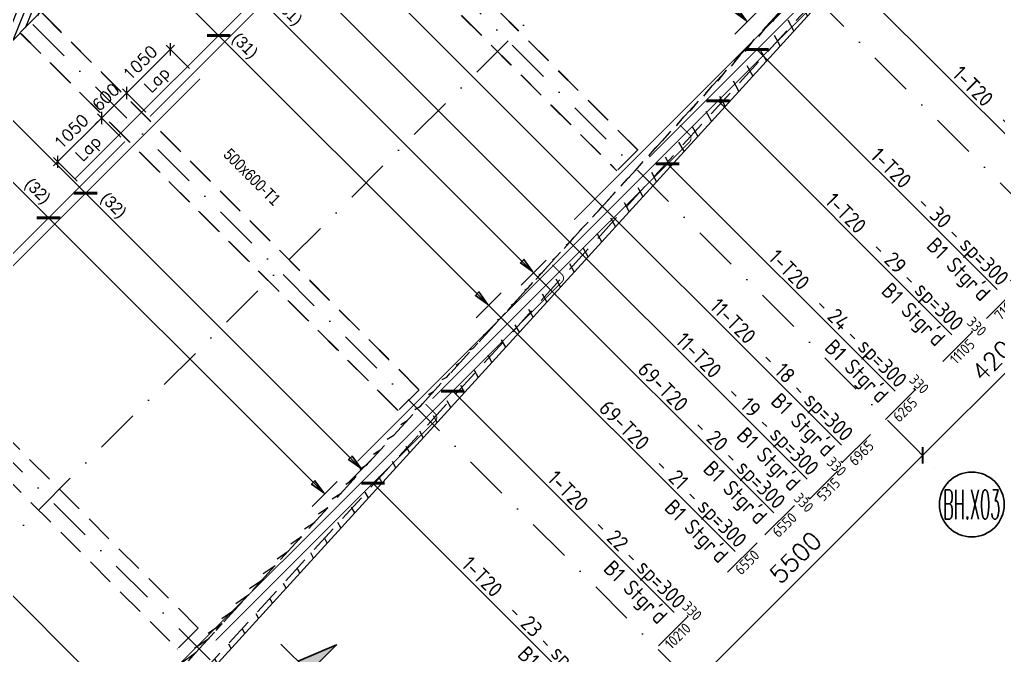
# Model space of a CAD drawing. Extents: x 660761725 to 1323371458, y 2734871439 to 5470067957.
# Drawn here: x 661310345 to 661326949, y 2735019684 to 2735030477 of the extents above; entities that cross this region are included whole.
import ezdxf
from ezdxf.enums import TextEntityAlignment as Align

# ---------------------------------------------------------------- set-up
doc = ezdxf.new("R2010")
doc.units = 0
for name, pattern in [('AXES', [1.95, 1.2, -0.25, 0.25, -0.25]), ('Hidden', [714.375, 476.25, -238.125]), ('sbp_axis_short', [10, 5, -2.5, 0, -2.5])]:
    doc.linetypes.add(name, pattern=pattern)
doc.layers.add('A-DETL', color=5, linetype='Continuous', lineweight=9, true_color=0x0000ff)
for name, color, linetype, lineweight in [('A-FLOR-PATT', 7, 'Continuous', 15), ('A-ROOF', 7, 'Continuous', 15), ('S-BEAM-IDEN', 2, 'Continuous', 9), ('S-GRID', 7, 'Continuous', 9), ('S-GRID-IDEN', 7, 'Continuous', 13)]:
    doc.layers.add(name, color=color, linetype=linetype, lineweight=lineweight)
for name, color, linetype in [('S-AXIS', 20, 'AXES'), ('S-DIMO', 100, 'Continuous'), ('S-RBAR-T16', 201, 'Continuous'), ('S-RBAR-T20', 10, 'Continuous'), ('S-RDIMO', 8, 'Continuous'), ('S-RSYMB', 7, 'Continuous'), ('S-SCEL-INDT', 222, 'Continuous'), ('S-SIMPLETEXT', 7, 'Continuous')]:
    doc.layers.add(name, color=color, linetype=linetype)
doc.styles.add('Arial Narrow_1', font='ARIALN.TTF', dxfattribs={"height": 199.9999999999998})
doc.styles.add('ARMACAD', font='isocp.shx')
doc.styles.add('ROMANS', font='romans.shx')
doc.styles.add('ROMANT', font='romant')
doc.dimstyles.new('S-DIMI-100', dxfattribs={"dimscale": 100, "dimtxt": 2, "dimasz": 1.5, "dimexe": 1, "dimexo": 1, "dimgap": 1, "dimtad": 1, "dimdec": 0, "dimzin": 12, "dimdsep": 46, "dimtxsty": 'ROMANS', "dimblk": 'ARCHTICK', "dimcen": 0.09, "dimdle": 1, "dimclrd": 8, "dimclre": 8, "dimclrt": 4, "dimadec": 0, "dimazin": 3, "dimtfac": 1, "dimtdec": 0, "dimtix": 1, "dimtmove": 1, "dimatfit": 3, "dimtolj": 1, "dimtzin": 0, "dimarcsym": 0})
doc.dimstyles.new('S-DIMO-100', dxfattribs={"dimscale": 100, "dimtxt": 3, "dimasz": 2, "dimexe": 1.5, "dimexo": 1.5, "dimgap": 1.5, "dimtad": 1, "dimdec": 0, "dimzin": 12, "dimdsep": 46, "dimtxsty": 'ROMANS', "dimblk": 'ARCHTICK', "dimcen": 0.09, "dimdle": 1.5, "dimclrd": 8, "dimclre": 8, "dimclrt": 4, "dimadec": 0, "dimazin": 3, "dimtfac": 1, "dimtdec": 0, "dimtix": 1, "dimtmove": 1, "dimatfit": 3, "dimfxl": 1, "dimtolj": 1, "dimtzin": 0, "dimarcsym": 0})
pattern_1 = [(74.99999999999999, (0, 0), (-153.3407249233896, 41.08752341002518), [])]

# ---------------------------------------------------------------- blocks, each defined once
blk = doc.blocks.new('_ARCHTICK')
at = {"color": 0, "linetype": 'ByBlock', "const_width": 0.15}
blk.add_lwpolyline([(-0.5, -0.5), (0.5, 0.5)], dxfattribs=at)
blk = doc.blocks.new('*D112')
at = {"layer": 'S-DIMO', "color": 8, "lineweight": -2, "transparency": 16777216}
for p, q in [((662653611.4952661, 2734522459.725241), (662650429.5885128, 2734519277.670966)), ((662653498.9619807, 2734522360.126192), (662653399.3632317, 2734522459.720323)), ((662650529.1134998, 2734519390.27771), (662650429.5835955, 2734519489.803))]:
    blk.add_line(p, q, dxfattribs=at)
at = {"layer": 'S-DIMO', "color": 8, "lineweight": -2, "transparency": 16777216, "xscale": 200, "yscale": 200, "zscale": 200}
for p, rotation in [((662653505.4317075, 2734522353.656765), 45.00132815847456), ((662650535.6520714, 2734519383.739442), 225.0013281584746)]:
    blk.add_blockref('_ARCHTICK', p, dxfattribs=dict(at, rotation=rotation))
at = {"layer": 'S-DIMO', "color": 4, "transparency": 16777216, "insert": (662651808.4049373, 2734521080.825221), "char_height": 300, "width": 199.5440968434552, "attachment_point": 5, "rotation": 45.00132815847457, "style": 'ROMANS'}
blk.add_mtext('\\A1;4200', dxfattribs=at)
blk = doc.blocks.new('*D113')
at = {"layer": 'S-DIMO', "color": 8, "lineweight": -2, "transparency": 16777216}
for p, q in [((662650641.7151127, 2734519489.808435), (662646540.5908527, 2734515388.494036)), ((662650529.1134998, 2734519390.27771), (662650429.5830785, 2734519489.803517)), ((662646640.0262022, 2734515501.190413), (662646540.5859352, 2734515600.62607))]:
    blk.add_line(p, q, dxfattribs=at)
at = {"layer": 'S-DIMO', "color": 8, "lineweight": -2, "transparency": 16777216, "xscale": 200, "yscale": 200, "zscale": 200}
for p, rotation in [((662650535.6515543, 2734519383.739959), 45.00132815847456), ((662646646.6544111, 2734515494.562512), 225.0013281584746)]:
    blk.add_blockref('_ARCHTICK', p, dxfattribs=dict(at, rotation=rotation))
at = {"layer": 'S-DIMO', "color": 4, "transparency": 16777216, "insert": (662648379.0160308, 2734517651.278353), "char_height": 300, "width": 199.5440968434552, "attachment_point": 5, "rotation": 45.00132815847457, "style": 'ROMANS'}
blk.add_mtext('\\A1;5500', dxfattribs=at)
blk = doc.blocks.new('*U1142')
at = {"layer": 'S-AXIS', "color": 3, "linetype": 'Continuous'}
blk.add_circle((0, 5.5), 5.5, dxfattribs=at)
at = {"layer": 'S-AXIS', "color": 3, "linetype": 'Continuous', "ltscale": 0.5, "style": 'ROMANT', "width": 0.4, "flags": 8}
blk.add_attdef('A', text='', height=5, dxfattribs=at).set_placement((0, 5.5), align=Align.MIDDLE_CENTER)
blk = doc.blocks.new('*U1141')
at = {"layer": 'S-SCEL-INDT'}
blk.add_line((-1.598034076772778e-05, -9.017526509425661), (-4.236298395894313e-05, 0), dxfattribs=at)
blk.add_lwpolyline([(-1.598034251388655e-05, -9.017526509426535), (-2.729673832266011e-05, -5.517526509764139), (8.74998401881464, -9.017498218424205), (-1.598034251388655e-05, -9.017526509426535)], dxfattribs=at)
blk.add_solid([(8.749984018815223, -9.017498218424496), (-1.598034076772778e-05, -9.017526509423043), (4.374978361036412, -7.267512364094754), (-2.729674239717861e-05, -5.517526509763265)], dxfattribs=at)
blk = doc.blocks.new('I am… Limitless.')
at = {"layer": 'S-SCEL-INDT', "xscale": 75.00000000000088, "yscale": 75.00000000000088, "zscale": 75.00000000000088, "rotation": 45.00010152951856}
blk.add_blockref('*U1141', (662352440.7329911, 2734516181.62153), dxfattribs=at)
blk = doc.blocks.new('I am… Atomic.')
at = {"layer": 'A-FLOR-PATT', "transparency": 33554600}
h = blk.add_hatch(dxfattribs=at)
h.set_pattern_fill('ANSI31', color=8, scale=50, angle=30, style=0)
h.set_pattern_definition(pattern_1)
edge = h.paths.add_edge_path()
edge.add_line((662389967.6433319, 2734579123.010657), (662390007.8012236, 2734579503.468677))
edge.add_line((662390178.8400514, 2734578972.951882), (662393574.2351673, 2734576558.543434))
edge.add_line((662390389.9110394, 2734578822.862847), (662389967.7690635, 2734579123.040917))
edge.add_line((662401600.1085552, 2734571260.373601), (662390007.8012234, 2734579503.468677))
edge.add_line((662401045.2346829, 2734570742.112331), (662400996.5411683, 2734571280.666277))
edge.add_line((662400996.5411683, 2734571280.666277), (662391834.41239, 2734577795.702194))
edge.add_line((662401631.7932035, 2734570909.939), (662401600.1085552, 2734571260.373601))
edge.add_line((662398386.0115408, 2734568087.393885), (662401045.2346829, 2734570742.112331))
edge.add_line((662378065.801715, 2734545768.423274), (662383150.2610395, 2734551353.010825))
edge.add_line((662383150.2610395, 2734551353.010825), (662388234.7203641, 2734556937.598375))
edge.add_line((662388234.7203641, 2734556937.598375), (662393319.1796887, 2734562522.185926))
edge.add_line((662393319.1796887, 2734562522.185926), (662398403.6390133, 2734568106.773477))
edge.add_line((662377177.0145457, 2734544792.211362), (662378389.7704264, 2734546124.258873))
edge.add_line((662345219.5168241, 2734509691.243385), (662350637.7770958, 2734515642.46591))
edge.add_line((662350637.7770958, 2734515642.46591), (662356056.0373675, 2734521593.688435))
edge.add_line((662356056.0373675, 2734521593.688435), (662361474.2976393, 2734527544.91096))
edge.add_line((662361474.2976393, 2734527544.91096), (662366892.5579109, 2734533496.133485))
edge.add_line((662366892.5579109, 2734533496.133485), (662372310.8181826, 2734539447.35601))
edge.add_line((662372310.8181826, 2734539447.35601), (662377729.0784543, 2734545398.578536))
edge.add_line((662345267.5598451, 2734509156.384884), (662400082.3408674, 2734569362.972085))
edge.add_line((662401418.6805061, 2734570690.601139), (662400941.3227103, 2734570214.051982))
edge.add_line((662400082.3408674, 2734569362.972085), (662401631.7932035, 2734570909.939))
h = blk.add_hatch(dxfattribs=at)
h.set_pattern_fill('ANSI31', color=8, scale=50, angle=30, style=0)
h.set_pattern_definition(pattern_1)
edge = h.paths.add_edge_path()
edge.add_line((662345468.2720397, 2734510142.524049), (662345661.1307589, 2734509588.669044))
edge.add_line((662345219.5168241, 2734509691.243385), (662350637.7770958, 2734515642.46591))
edge.add_line((662350637.7770958, 2734515642.46591), (662356056.0373675, 2734521593.688435))
edge.add_line((662356056.0373675, 2734521593.688435), (662361474.2976393, 2734527544.91096))
edge.add_line((662361474.2976393, 2734527544.91096), (662366892.5579109, 2734533496.133485))
edge.add_line((662366892.5579109, 2734533496.133485), (662372310.8181826, 2734539447.35601))
edge.add_line((662372310.8181826, 2734539447.35601), (662377729.0784543, 2734545398.578536))
edge.add_line((662345267.5598451, 2734509156.384884), (662400082.3408674, 2734569362.972085))
h = blk.add_hatch(dxfattribs=at)
h.set_pattern_fill('ANSI31', color=8, scale=50, angle=30, style=0)
h.set_pattern_definition(pattern_1)
h.paths.add_polyline_path([(662350481.6833518, 2734529010.615821), (662347130.08703, 2734525664.697063), (662342140.050475, 2734530654.737032), (662345491.6468021, 2734534000.65579)])
h.paths.add_polyline_path([(662342706.3069187, 2734530654.268376), (662345491.6356469, 2734533434.878781), (662349911.8950287, 2734529014.616375), (662347128.9243566, 2734526231.647893)], flags=16)
at = {"layer": 'A-DETL', "color": 8, "linetype": 'Hidden', "lineweight": 9}
for p, q in [((662399013.4511831, 2734568320.204953), (662345232.817815, 2734509249.488402)), ((662358491.0865248, 2734524566.285238), (662352316.6565512, 2734530740.721336)), ((662358493.8343017, 2734524569.031452), (662352325.820084, 2734530737.049892)), ((662351963.3170251, 2734530387.082322), (662358137.5971158, 2734524212.796107)), ((662351972.0527202, 2734530383.582294), (662358140.2166456, 2734524215.414147)), ((662348012.7404133, 2734526558.074927), (662348366.2298224, 2734526911.564058)), ((662354781.2747371, 2734520496.512781), (662348366.2298224, 2734526911.564058)), ((662348375.3924686, 2734526907.89297), (662354784.0222851, 2734520499.258766)), ((662348021.4752218, 2734526554.575255), (662347130.0870286, 2734525664.697064)), ((662348021.4752218, 2734526554.575255), (662348012.7404133, 2734526558.074927)), ((662348012.7404133, 2734526558.074927), (662354427.785328, 2734520143.02365)), ((662354430.404629, 2734520145.641461), (662348021.4752218, 2734526554.575255)), ((662358493.8343017, 2734524569.031452), (662358140.2166456, 2734524215.414147)), ((662358491.0865248, 2734524566.285238), (662358493.8343017, 2734524569.031452)), ((662358140.2166456, 2734524215.414147), (662358137.5971158, 2734524212.796107)), ((662358139.9486969, 2734524215.147686), (662358140.1809704, 2734524215.37996)), ((662351037.8658978, 2734516453.002254), (662344513.5569398, 2734522982.844296)), ((662344159.6396613, 2734522629.526549), (662350684.0984387, 2734516099.534561)), ((662354784.0222851, 2734520499.258766), (662354430.404629, 2734520145.641461)), ((662354781.2747371, 2734520496.512781), (662354784.0222851, 2734520499.258766)), ((662354430.404629, 2734520145.641461), (662354427.785328, 2734520143.02365)), ((662354430.1369091, 2734520145.375229), (662354430.368954, 2734520145.607274)), ((662351037.8658978, 2734516453.002254), (662350684.0984387, 2734516099.534561)), ((662351031.5755024, 2734516446.715436), (662351037.8658978, 2734516453.002254)), ((662350684.0984387, 2734516099.534561), (662350677.8080015, 2734516093.247701))]:
    blk.add_line(p, q, dxfattribs=at)
at = {"layer": 'A-DETL', "color": 8, "linetype": 'Hidden', "lineweight": 9, "flags": 128}
blk.add_lwpolyline([(662345219.5168241, 2734509691.243385), (662350637.7770958, 2734515642.46591), (662356056.0373675, 2734521593.688435), (662361474.2976393, 2734527544.91096), (662366892.5579109, 2734533496.133485), (662372310.8181826, 2734539447.35601), (662377729.0784543, 2734545398.578536)], dxfattribs=at)
at = {"layer": 'A-ROOF', "color": 8, "lineweight": 13}
blk.add_line((662345267.5598451, 2734509156.384884), (662400082.3408674, 2734569362.972085), dxfattribs=at)
at = {"layer": 'S-BEAM-IDEN', "color": 8, "insert": (662351589.5222491, 2734524614.405715), "char_height": 199.9999999999998, "width": 1539.239999999998, "attachment_point": 1, "rotation": 314.9999999999996, "style": 'Arial Narrow_1'}
blk.add_mtext('500x600-T1', dxfattribs=at)
blk = doc.blocks.new('*D156')
at = {"layer": 'S-RBAR-T16', "color": 8, "lineweight": -2, "transparency": 16777216}
for p, q in [((661312972.5932614, 2735030042.90212), (661312088.7095612, 2735029159.018867)), ((661313228.9700919, 2735029645.103768), (661312831.1719052, 2735030042.902156)), ((661312486.507972, 2735028902.641648), (661312088.7095972, 2735029300.440224))]:
    blk.add_line(p, q, dxfattribs=at)
at = {"layer": 'S-RBAR-T16', "color": 8, "lineweight": -2, "transparency": 16777216, "xscale": 150, "yscale": 150, "zscale": 150}
for p, rotation in [((661312901.8825654, 2735029972.19146), 44.99998551098074), ((661312159.4202574, 2735029229.729527), 224.9999855109808)]:
    blk.add_blockref('_ARCHTICK', p, dxfattribs=dict(at, rotation=rotation))
at = {"layer": 'S-RBAR-T16', "color": 4, "transparency": 16777216, "char_height": 200, "attachment_point": 5, "rotation": 44.999985510980764, "style": 'ROMANS'}
for s, insert in [('\\A1;1050', (661312389.230091, 2735029742.381886)), ('\\A1;Lap', (661312695.642952, 2735029435.968869))]:
    blk.add_mtext(s, dxfattribs=dict(at, insert=insert))
blk = doc.blocks.new('*D157')
at = {"layer": 'S-RBAR-T16', "color": 8, "lineweight": -2, "transparency": 16777216}
for p, q in [((661311805.8670739, 2735028876.175931), (661310921.9833738, 2735027992.292677)), ((661312062.2439042, 2735028478.377579), (661311664.4457177, 2735028876.175966)), ((661311319.7817845, 2735027735.915458), (661310921.9834095, 2735028133.714034))]:
    blk.add_line(p, q, dxfattribs=at)
at = {"layer": 'S-RBAR-T16', "color": 8, "lineweight": -2, "transparency": 16777216, "xscale": 150, "yscale": 150, "zscale": 150}
for p, rotation in [((661311735.1563779, 2735028805.465271), 44.99998551098074), ((661310992.6940697, 2735028063.003338), 224.9999855109808)]:
    blk.add_blockref('_ARCHTICK', p, dxfattribs=dict(at, rotation=rotation))
at = {"layer": 'S-RBAR-T16', "color": 4, "transparency": 16777216, "char_height": 200, "attachment_point": 5, "rotation": 44.999985510980764, "style": 'ROMANS'}
for s, insert in [('\\A1;1050', (661311222.5039033, 2735028575.655696)), ('\\A1;Lap', (661311528.9167643, 2735028269.24268))]:
    blk.add_mtext(s, dxfattribs=dict(at, insert=insert))
blk = doc.blocks.new('*D158')
at = {"layer": 'S-RBAR-T16', "color": 8, "lineweight": -2, "transparency": 16777216}
for p, q in [((661312159.4203651, 2735029229.72942), (661312265.486409, 2735029335.79541)), ((661312159.4203651, 2735029229.72942), (661311735.1561894, 2735028805.465459)), ((661312486.507972, 2735028902.641648), (661312088.7097049, 2735029300.440116)), ((661312062.2439042, 2735028478.377579), (661311664.4455292, 2735028876.176155)), ((661311735.1561894, 2735028805.465459), (661311629.0901453, 2735028699.399468))]:
    blk.add_line(p, q, dxfattribs=at)
at = {"layer": 'S-RBAR-T16', "color": 8, "lineweight": -2, "transparency": 16777216, "xscale": 150, "yscale": 150, "zscale": 150}
for p, rotation in [((661312159.4203651, 2735029229.72942), 224.9999855109808), ((661311735.1561894, 2735028805.465459), 44.99998551098076)]:
    blk.add_blockref('_ARCHTICK', p, dxfattribs=dict(at, rotation=rotation))
at = {"layer": 'S-RBAR-T16', "color": 4, "transparency": 16777216, "insert": (661311805.8669564, 2735029159.018831), "char_height": 200, "attachment_point": 5, "rotation": 44.999985510980764, "style": 'ROMANS'}
blk.add_mtext('\\A1;600', dxfattribs=at)
blk = doc.blocks.new('CADF_02')
at = {"color": 0}
blk.add_lwpolyline([(0, 0), (2.5, -0.4166666679084301), (2.5, 0.4166666679084301)], close=True, dxfattribs=at)
blk = doc.blocks.new('cadf_03')
at = {"color": 8}
blk.add_lwpolyline([(-3.725290298461914e-09, 2.99999999627471), (3.725290298461914e-09, -3.000000007450581)], dxfattribs=at)
blk.add_blockref('CADF_02', (0.2513523101806641, 0), dxfattribs=at)
blk = doc.blocks.new('cadf_04')
at = {"color": 8, "const_width": 0.5000000000000002}
blk.add_lwpolyline([(1.414213560521603, 1.414213564246893), (-1.414213556796312, -1.414213556796312)], dxfattribs=at)
blk = doc.blocks.new('cadf_10')
at = {"color": 1}
for p, q in [((-4.158496580606208, 1.201089783226742), (-5.644468778018359, 1.201089783226742)), ((4.158496580606207, 1.201089783226742), (5.644468778018359, 1.201089783226742))]:
    blk.add_line(p, q, dxfattribs=at)
at = {"style": 'ARMACAD'}
for tag, p in [('$COM1', (-10.93526643674234, 2.542619974829577)), ('$COM2', (-9.757982686735758, -5.302973364669228))]:
    blk.add_attdef(tag, text='', height=3.5, dxfattribs=at).set_placement(p, align=Align.BOTTOM_RIGHT)
at = {"color": 1, "style": 'ARMACAD'}
blk.add_attdef('$NUM', text='', height=3.5, dxfattribs=at).set_placement((0, 0), align=Align.CENTER)
blk = doc.blocks.new('*U401', base_point=(661323721.3449339, 2735022406.602875))
at = {"layer": 'S-RSYMB'}
blk.add_lwpolyline([(661323721.3449339, 2735022187.680808), (661323737.2632332, 2735022171.762508, 0.4142135623730951), (661323749.1933628, 2735022171.762507), (661324221.3449339, 2735022643.914052)], format="xyb", dxfattribs=at)
at = {"layer": 'S-RSYMB', "style": 'ARMACAD'}
for tag, rotation, p in [('D1', 44.99999838928956, (661324066.5864259, 2735022326.520998)), ('D0', 314.9999984144486, (661323647.9868015, 2735022098.40438))]:
    blk.add_attdef(tag, text='', height=180, rotation=rotation, dxfattribs=at).set_placement(p, align=Align.MIDDLE_CENTER)
blk = doc.blocks.new('*U402', base_point=(661322570.4342817, 2735021255.692289))
at = {"layer": 'S-RSYMB'}
blk.add_lwpolyline([(661322570.4342817, 2735021045.89208), (661322591.0248518, 2735021025.301509, 0.4142135623730951), (661322606.4566617, 2735021025.301508), (661323070.4342817, 2735021489.279102)], format="xyb", dxfattribs=at)
at = {"layer": 'S-RSYMB', "style": 'ARMACAD'}
for tag, rotation, p in [('D1', 44.99999838903038, (661322919.7627492, 2735021175.973023)), ('D0', 314.9999984144486, (661322499.4122846, 2735020954.279517))]:
    blk.add_attdef(tag, text='', height=180, rotation=rotation, dxfattribs=at).set_placement(p, align=Align.MIDDLE_CENTER)
blk = doc.blocks.new('*U403', base_point=(661323332.6897194, 2735022017.947682))
at = {"layer": 'S-RSYMB'}
blk.add_lwpolyline([(661323332.6897194, 2735021767.947696), (661323832.6897194, 2735022267.947668)], dxfattribs=at)
at = {"layer": 'S-RSYMB', "style": 'ARMACAD'}
blk.add_attdef('D0', text='', height=180, rotation=44.99999838887997, dxfattribs=at).set_placement((661323664.006997, 2735021936.6304), align=Align.MIDDLE_CENTER)
blk = doc.blocks.new('*U404', base_point=(661322675.6411008, 2735021360.899102))
at = {"layer": 'S-RSYMB'}
blk.add_lwpolyline([(661322675.6411008, 2735021110.899117), (661323175.6411008, 2735021610.899088)], dxfattribs=at)
at = {"layer": 'S-RSYMB', "style": 'ARMACAD'}
blk.add_attdef('D0', text='', height=180, rotation=44.99999838887997, dxfattribs=at).set_placement((661323006.9583783, 2735021279.58182), align=Align.MIDDLE_CENTER)
blk = doc.blocks.new('*U405', base_point=(661321641.5006152, 2735020326.758677))
at = {"layer": 'S-RSYMB'}
blk.add_lwpolyline([(661321405.5881599, 2735020067.663964), (661321903.8172017, 2735020565.892978, 0.4142135623730951), (661321903.817202, 2735020574.44392), (661321892.407732, 2735020585.853391)], format="xyb", dxfattribs=at)
at = {"layer": 'S-RSYMB', "style": 'ARMACAD'}
for tag, rotation, p in [('D1', 314.9999984144486, (661321979.4297491, 2735020661.465933)), ('D0', 44.9999983894955, (661321736.0199584, 2735020235.461189))]:
    blk.add_attdef(tag, text='', height=180, rotation=rotation, dxfattribs=at).set_placement(p, align=Align.MIDDLE_CENTER)
blk = doc.blocks.new('*U407', base_point=(661325704.3835149, 2735024389.641339))
at = {"layer": 'S-RSYMB'}
blk.add_lwpolyline([(661325473.222084, 2735024124.766657), (661325970.3256294, 2735024621.870174, 0.4142135623730951), (661325970.3256297, 2735024635.855494), (661325951.6651037, 2735024654.516021)], format="xyb", dxfattribs=at)
at = {"layer": 'S-RSYMB', "style": 'ARMACAD'}
for tag, rotation, p in [('D1', 314.9999984144486, (661326042.3126488, 2735024726.503035)), ('D0', 44.99999838984794, (661325803.0911343, 2735024292.001133))]:
    blk.add_attdef(tag, text='', height=180, rotation=rotation, dxfattribs=at).set_placement(p, align=Align.MIDDLE_CENTER)
blk = doc.blocks.new('*U412', base_point=(661327977.3237298, 2735026662.58142))
at = {"layer": 'S-RSYMB'}
blk.add_lwpolyline([(661327740.8026832, 2735026404.227103), (661328239.1758976, 2735026902.600289, 0.4142135623730951), (661328239.1758978, 2735026910.455105), (661328228.6952654, 2735026920.935738)], format="xyb", dxfattribs=at)
at = {"layer": 'S-RSYMB', "style": 'ARMACAD'}
for tag, rotation, p in [('D1', 314.9999984144486, (661328315.2528636, 2735026997.012699)), ('D0', 44.9999983894139, (661328071.3065679, 2735026572.096414))]:
    blk.add_attdef(tag, text='', height=180, rotation=rotation, dxfattribs=at).set_placement(p, align=Align.MIDDLE_CENTER)
blk = doc.blocks.new('*U413', base_point=(661327718.730576, 2735026403.988281))
at = {"layer": 'S-RSYMB'}
blk.add_lwpolyline([(661327486.0202452, 2735026140.99795), (661327983.490718, 2735026638.468394, 0.4142135623730951), (661327983.4907184, 2735026650.682031), (661327967.1941375, 2735026666.978612)], format="xyb", dxfattribs=at)
at = {"layer": 'S-RSYMB', "style": 'ARMACAD'}
for tag, rotation, p in [('D1', 314.9999984144486, (661328056.6597099, 2735026740.147599)), ('D0', 44.99999839051525, (661327816.0727592, 2735026308.41589))]:
    blk.add_attdef(tag, text='', height=180, rotation=rotation, dxfattribs=at).set_placement(p, align=Align.MIDDLE_CENTER)
blk = doc.blocks.new('I am… All Range.')
at = {"layer": 'S-GRID', "color": 8, "linetype": 'sbp_axis_short', "lineweight": 13, "ltscale": 150}
for p, q in [((662627061.1529542, 2734509978.252891), (662693164.7237693, 2734576081.823706)), ((662625330.4193549, 2734550528.670175), (662653950.0332651, 2734521909.056264)), ((662622360.5708737, 2734547558.821693), (662650980.3147497, 2734518939.077817)), ((662618471.4835767, 2734543669.734396), (662647091.3762469, 2734515049.841725)), ((662614582.3962799, 2734539780.647099), (662643202.2889504, 2734511160.754429))]:
    blk.add_line(p, q, dxfattribs=at)
at = {"layer": 'S-GRID-IDEN', "color": 9}
ref = blk.add_blockref('*U1142', (662651369.2313379, 2734518000.176947), dxfattribs=dict(at, xscale=100.0000000000075, yscale=100, zscale=100.0000000000028, rotation=359.9999999381469))
ref.add_attrib('A', 'BH.X03', dxfattribs={"layer": 'S-AXIS', "color": 3, "linetype": 'Continuous', "ltscale": 0.5, "height": 499.9999999999999, "rotation": 359.9999999381469, "style": 'ROMANT', "width": 0.4000000000000299}).set_placement((662651369.2313385, 2734518550.176946), align=Align.MIDDLE_CENTER)
at = {"layer": 'S-DIMO', "color": 3}
for base, p1, p2, picture, middle in [((662650535.6520714, 2734519383.739442), (662653605.0304564, 2734522254.062633), (662650635.1819755, 2734519284.214152), '*D112', (662651808.4049373, 2734521080.825221)), ((662646646.6544111, 2734515494.562512), (662650635.1819755, 2734519284.214152), (662646746.0946782, 2734515395.126855), '*D113', (662648379.0160308, 2734517651.278353))]:
    dim = blk.add_linear_dim(base=base, p1=p1, p2=p2, angle=45.00132815847456, dimstyle='S-DIMO-100', dxfattribs=at)
    dim.commit()
    dim.dimension.update_dxf_attribs({"geometry": picture, "text_midpoint": middle})

msp = doc.modelspace()

# ---------------------------------------------------------------- linework, layer by layer
at = {"layer": 'S-RBAR-T20', "const_width": 16}
for points in [[(661319753.2826926, 2735027080.588422), (661327978.5140232, 2735035305.819291, 0.4142135623730951), (661327978.5140266, 2735035428.502317), (661327814.8188114, 2735035592.197542)], [(661321025.7883726, 2735028141.535065), (661326022.7589912, 2735033138.505403, 0.4142135623730951), (661326022.7589947, 2735033261.18843), (661325859.0637795, 2735033424.883654)], [(661316076.3275614, 2735022979.369441), (661323860.3340129, 2735030763.375454, 0.4142135623730951), (661323860.3340163, 2735030886.058481), (661323696.6388011, 2735031049.753706)], [(661317348.8332413, 2735024040.316083), (661321709.5609039, 2735028401.043501, 0.4142135623730951), (661321709.5609074, 2735028523.726528), (661321545.8656921, 2735028687.421752)], [(661312398.8888357, 2735018877.666864), (661319547.1359259, 2735026025.913553, 0.4142135623730951), (661319547.1359293, 2735026148.59658), (661319383.4407141, 2735026312.291804)], [(661313671.394516, 2735019938.613508), (661317396.3628148, 2735023663.581597, 0.4142135623730951), (661317396.3628182, 2735023786.264624), (661317232.667603, 2735023949.959848)]]:
    msp.add_lwpolyline(points, format="xyb", dxfattribs=at)
for points in [[(661312557.2186085, 2735028831.930969), (661317188.7679107, 2735033463.480011)], [(661311284.7129285, 2735027770.984326), (661315916.2622308, 2735032402.533368)], [(661308773.4273422, 2735024836.580952), (661313405.4602344, 2735029468.613584)], [(661307500.9216619, 2735023775.634309), (661312132.9545547, 2735028407.666941)]]:
    msp.add_lwpolyline(points, dxfattribs=at)
at = {"layer": 'S-RDIMO'}
for p, q in [((661322689.5417192, 2735030440.538279), (661316624.0712423, 2735036506.009101)), ((661312787.0964445, 2735032457.475553), (661319064.4124184, 2735026180.159221)), ((661312024.2683461, 2735031906.206462), (661318301.58432, 2735025628.890131)), ((661324135.1366925, 2735031462.442176), (661328314.7391241, 2735027282.839499)), ((661322852.9952778, 2735029968.741869), (661326926.8182254, 2735025894.918681)), ((661316150.6761805, 2735022842.15909), (661309661.2281768, 2735029331.607461)), ((661322192.6034018, 2735029095.644937), (661326160.0738026, 2735025128.174304)), ((661315521.3689255, 2735022424.410836), (661309031.9209256, 2735028913.85921)), ((661321337.1300409, 2735028028.612659), (661325198.8209581, 2735024166.921515)), ((661312328.8870363, 2735018596.106107), (661305627.3070099, 2735025297.686525)), ((661317691.7078857, 2735024170.485617), (661321447.046253, 2735020415.147031)), ((661316339.9743687, 2735022607.19321), (661319989.5332503, 2735018957.634113))]:
    msp.add_line(p, q, dxfattribs=at)
for points in [[(661313512.528344, 2735034029.143272), (661324286.7851931, 2735023254.885805)], [(661312825.2819779, 2735033553.455908), (661323705.3183014, 2735022673.418946)], [(661319064.4124184, 2735026180.159221), (661323138.235357, 2735022106.336035)], [(661318301.58432, 2735025628.890131), (661322481.1867385, 2735021449.287456)]]:
    msp.add_lwpolyline(points, dxfattribs=at)

# ---------------------------------------------------------------- block references
at = {"layer": 'S-AXIS'}
for name, p in [('I am… All Range.', (-1324871.764261603, 503695.4297404289)), ('I am… Atomic.', (-1037661.144730687, 503695.4297404289)), ('I am… Limitless.', (-1037661.144730687, 503695.4297404289))]:
    msp.add_blockref(name, p, dxfattribs=at)
at = {"layer": 'S-RDIMO'}
for name, p, xscale, yscale, zscale, rotation in [('cadf_03', (661322689.5417192, 2735030440.538279), 100, 100, 100, 134.9999983437181), ('cadf_04', (661313722.1017252, 2735030208.372986), 99.99999999999996, 99.99999999999996, 99.99999999999996, 314.9999983175708), ('cadf_04', (661322852.9952778, 2735029968.741869), 100.0000000000001, 100.0000000000001, 100.0000000000001, 314.999998307468), ('cadf_04', (661322192.6034015, 2735029095.644937), 100, 100, 100, 314.9999983199148), ('cadf_04', (661321337.1300408, 2735028028.612659), 100, 100, 100, 314.9999983195431), ('cadf_04', (661311464.8410379, 2735027527.994498), 100, 100, 100, 134.9999983203919), ('cadf_04', (661310835.5337864, 2735027110.246247), 100, 100, 100, 134.9999983203919), ('cadf_03', (661319064.4124184, 2735026180.159221), 100, 100, 100, 134.9999983175708), ('cadf_03', (661318301.58432, 2735025628.890131), 100, 100, 100, 134.9999982138464), ('cadf_04', (661317691.7078854, 2735024170.485617), 100, 100, 100, 314.9999983269813), ('cadf_03', (661316150.6761805, 2735022842.15909), 99.99999999999996, 99.99999999999996, 99.99999999999996, 134.9999983706986), ('cadf_03', (661315521.3689255, 2735022424.410836), 100, 100, 100, 134.9999983187182), ('cadf_04', (661316339.9743683, 2735022607.19321), 100, 100, 100, 314.9999983085211)]:
    msp.add_blockref(name, p, dxfattribs=dict(at, xscale=xscale, yscale=yscale, zscale=zscale, rotation=rotation))
at = {"layer": 'S-RSYMB'}
for name, p, values in [('*U413', (661326979.3271543, 2735025666.354685, -1e-08), {'D0': '7165', 'D1': '330'}), ('*U412', (661326243.2894692, 2735024932.045083, -1e-08), {'D0': '11105', 'D1': '330'}), ('*U407', (661325266.9574139, 2735023953.282667, -1e-08), {'D0': '6265', 'D1': '330'}), ('*U401', (661324277.9101001, 2735023198.008387, 1e-08), {'D0': '330', 'D1': '6965'}), ('*U402', (661323718.7135689, 2735022578.577962, 1e-08), {'D0': '330', 'D1': '5315'}), ('*U403', (661322988.2051889, 2735021980.285651), {'D0': '6550'}), ('*U404', (661322354.1165386, 2735021346.197038), {'D0': '6550'}), ('*U405', (661321416.4421237, 2735020104.922044, -1e-08), {'D0': '10210', 'D1': '330'})]:
    msp.add_blockref(name, p, dxfattribs=at).add_auto_attribs(values)
at = {"layer": 'S-SIMPLETEXT'}
ref = msp.add_blockref('cadf_10', (661327265.149887, 2735028411.978313), dxfattribs=dict(at, xscale=74.99999998083516, yscale=75, zscale=75, rotation=314.9999983257133))
ref.add_attrib('$NUM', '31', dxfattribs={"color": 1, "height": 262.5, "rotation": 315, "style": 'ARMACAD', "flags": 2}).set_placement((661327265.149887, 2735028411.978313), align=Align.CENTER)
ref.add_attrib('$COM1', '1-T20         sp=300', dxfattribs={"height": 262.5, "rotation": 315, "style": 'ARMACAD', "flags": 2}).set_placement((661328354.5138817, 2735027322.614254), align=Align.RIGHT)
ref = msp.add_blockref('cadf_10', (661325877.2289885, 2735027024.057495), dxfattribs=dict(at, xscale=74.99999998083517, yscale=75, zscale=75, rotation=314.9999983257132))
ref.add_attrib('$NUM', '30', dxfattribs={"color": 1, "height": 262.5, "rotation": 315, "style": 'ARMACAD', "flags": 2}).set_placement((661325877.2289885, 2735027024.057495), align=Align.CENTER)
ref.add_attrib('$COM1', '1-T20         sp=300', dxfattribs={"height": 262.5, "rotation": 315, "style": 'ARMACAD', "flags": 2}).set_placement((661326966.5929831, 2735025934.693437), align=Align.RIGHT)
ref = msp.add_blockref('cadf_10', (661325110.4845655, 2735026257.313118), dxfattribs=dict(at, xscale=74.99999998083514, yscale=75, zscale=75, rotation=314.9999983257133))
ref.add_attrib('$NUM', '29', dxfattribs={"color": 1, "height": 262.5, "rotation": 315, "style": 'ARMACAD', "flags": 2}).set_placement((661325110.4845655, 2735026257.313118), align=Align.CENTER)
ref.add_attrib('$COM1', '1-T20         sp=300', dxfattribs={"height": 262.5, "rotation": 315, "style": 'ARMACAD', "flags": 2}).set_placement((661326199.8485602, 2735025167.949059), align=Align.RIGHT)
ref = msp.add_blockref('cadf_10', (661324149.2317209, 2735025296.060329), dxfattribs=dict(at, xscale=74.99999998083514, yscale=75, zscale=75, rotation=314.9999983257133))
ref.add_attrib('$NUM', '24', dxfattribs={"color": 1, "height": 262.5, "rotation": 315, "style": 'ARMACAD', "flags": 2}).set_placement((661324149.2317209, 2735025296.060329), align=Align.CENTER)
ref.add_attrib('$COM1', '1-T20         sp=300', dxfattribs={"height": 262.5, "rotation": 315, "style": 'ARMACAD', "flags": 2}).set_placement((661325238.5957158, 2735024206.696271), align=Align.RIGHT)
ref = msp.add_blockref('cadf_10', (661323237.195956, 2735024384.024619), dxfattribs=dict(at, xscale=74.99999998083516, yscale=75, zscale=75, rotation=314.9999983257133))
ref.add_attrib('$NUM', '18', dxfattribs={"color": 1, "height": 262.5, "rotation": 315, "style": 'ARMACAD', "flags": 2}).set_placement((661323237.195956, 2735024384.024619), align=Align.CENTER)
ref.add_attrib('$COM1', '11-T20         sp=300', dxfattribs={"height": 262.5, "rotation": 315, "style": 'ARMACAD', "flags": 2}).set_placement((661324326.5599507, 2735023294.66056), align=Align.RIGHT)
ref = msp.add_blockref('cadf_10', (661322655.7290643, 2735023802.55776), dxfattribs=dict(at, xscale=74.99999998083516, yscale=75, zscale=75, rotation=314.9999983257133))
ref.add_attrib('$NUM', '19', dxfattribs={"color": 1, "height": 262.5, "rotation": 315, "style": 'ARMACAD', "flags": 2}).set_placement((661322655.7290643, 2735023802.55776), align=Align.CENTER)
ref.add_attrib('$COM1', '11-T20         sp=300', dxfattribs={"height": 262.5, "rotation": 315, "style": 'ARMACAD', "flags": 2}).set_placement((661323745.0930591, 2735022713.193702), align=Align.RIGHT)
ref = msp.add_blockref('cadf_10', (661322088.6461202, 2735023235.474849), dxfattribs=dict(at, xscale=74.99999998083516, yscale=75, zscale=75, rotation=314.9999983257133))
ref.add_attrib('$NUM', '20', dxfattribs={"color": 1, "height": 262.5, "rotation": 315, "style": 'ARMACAD', "flags": 2}).set_placement((661322088.6461202, 2735023235.474849), align=Align.CENTER)
ref.add_attrib('$COM1', '69-T20         sp=300', dxfattribs={"height": 262.5, "rotation": 315, "style": 'ARMACAD', "flags": 2}).set_placement((661323178.0101148, 2735022146.11079), align=Align.RIGHT)
ref = msp.add_blockref('cadf_10', (661321431.5975014, 2735022578.42627), dxfattribs=dict(at, xscale=74.99999998083516, yscale=75, zscale=75, rotation=314.9999983257133))
ref.add_attrib('$NUM', '21', dxfattribs={"color": 1, "height": 262.5, "rotation": 315, "style": 'ARMACAD', "flags": 2}).set_placement((661321431.5975014, 2735022578.42627), align=Align.CENTER)
ref.add_attrib('$COM1', '69-T20         sp=300', dxfattribs={"height": 262.5, "rotation": 315, "style": 'ARMACAD', "flags": 2}).set_placement((661322520.9614961, 2735021489.062211), align=Align.RIGHT)
ref = msp.add_blockref('cadf_10', (661320397.4570158, 2735021544.285845), dxfattribs=dict(at, xscale=74.99999998083516, yscale=75, zscale=75, rotation=314.9999983257133))
ref.add_attrib('$NUM', '22', dxfattribs={"color": 1, "height": 262.5, "rotation": 315, "style": 'ARMACAD', "flags": 2}).set_placement((661320397.4570158, 2735021544.285845), align=Align.CENTER)
ref.add_attrib('$COM1', '1-T20         sp=300', dxfattribs={"height": 262.5, "rotation": 315, "style": 'ARMACAD', "flags": 2}).set_placement((661321486.8210106, 2735020454.921786), align=Align.RIGHT)
ref = msp.add_blockref('cadf_10', (661318939.9440134, 2735020086.772927), dxfattribs=dict(at, xscale=74.99999998083516, yscale=75, zscale=75, rotation=314.9999983257133))
ref.add_attrib('$NUM', '23', dxfattribs={"color": 1, "height": 262.5, "rotation": 315, "style": 'ARMACAD', "flags": 2}).set_placement((661318939.9440134, 2735020086.772927), align=Align.CENTER)
ref.add_attrib('$COM1', '1-T20         sp=300', dxfattribs={"height": 262.5, "rotation": 315, "style": 'ARMACAD', "flags": 2}).set_placement((661320029.3080078, 2735018997.408869), align=Align.RIGHT)

# ---------------------------------------------------------------- texts
at = {"layer": 'S-RDIMO'}
for s, rotation, p in [('(31)', 314.9999983175708, (661314688.5362071, 2735030697.457042)), ('(31)', 314.9999982138464, (661313935.433962, 2735030136.462094)), ('(32)', 314.9999983187182, (661310418.3774726, 2735027668.823945)), ('(32)', 314.9999983633759, (661311706.5935713, 2735027427.663316))]:
    msp.add_text(s, height=200, rotation=rotation, dxfattribs=at).set_placement(p)
at = {"layer": 'S-SIMPLETEXT', "style": 'ARMACAD'}
for p in [(661326653.7410834, 2735025674.967856), (661325886.9966601, 2735024908.223478), (661324925.7438154, 2735023946.97069), (661324013.7080489, 2735023034.934978), (661323432.2411574, 2735022453.46812), (661322865.1582129, 2735021886.385208), (661322208.1095951, 2735021229.336629), (661321173.969106, 2735020195.1962), (661319716.4561032, 2735018737.683284)]:
    msp.add_text("B1 Stgr'd", height=262.4999999999999, rotation=315, dxfattribs=at).set_placement(p, align=Align.RIGHT)

# ---------------------------------------------------------------- dimensions: what is measured, and where the dimension line sits
at = {"layer": 'S-RBAR-T16'}
for base, p1, p2, picture, middle in [((661312159.4202574, 2735029229.729527), (661313299.6807523, 2735029574.393072), (661312557.2186322, 2735028831.930952), '*D156', (661312530.6514114, 2735029600.960494)), ((661310992.6940697, 2735028063.003338), (661312132.9545646, 2735028407.666883), (661311390.4924445, 2735027665.204762), '*D157', (661311363.9252237, 2735028434.234304))]:
    dim = msp.add_linear_dim(base=base, p1=p1, p2=p2, angle=44.99998551098076, text='<>\\XLap', dimstyle='S-DIMI-100', dxfattribs=at)
    dim.commit()
    dim.dimension.update_dxf_attribs({"geometry": picture, "text_midpoint": middle})
dim = msp.add_linear_dim(base=(661311735.1561894, 2735028805.465459), p1=(661312557.2186322, 2735028831.930952), p2=(661312132.9545646, 2735028407.666883), angle=44.99998551098076, dimstyle='S-DIMI-100', dxfattribs=at)
dim.commit()
dim.dimension.update_dxf_attribs({"geometry": '*D158', "text_midpoint": (661311805.8669564, 2735029159.018831)})

doc.saveas('drawing.dxf')
